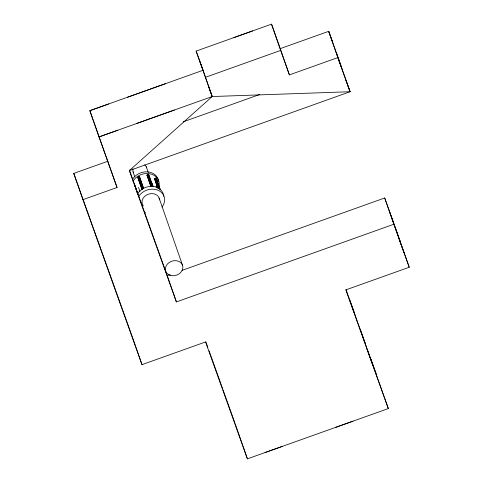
<?xml version="1.0" encoding="UTF-8"?>
<svg xmlns="http://www.w3.org/2000/svg" width="483" height="483" viewBox="0 0 483 483"><rect width="100%" height="100%" fill="white"/><g stroke="black" fill="none" stroke-linecap="round" stroke-linejoin="round"><path stroke-width="0.72" d="M132.861 168.712L133.024 171.779L134.751 176.736M139.315 178.082L139.611 176.893L138.259 176.778L137.957 177.967L141.966 189.463M157.524 187.537L154.572 178.795L155.737 178.04L156.353 178.348L160.356 189.843M156.051 179.537L156.353 178.348M150.865 186.468L147.098 175.643L146.965 175.027L148.13 174.272L148.746 174.574L152.984 186.752M148.444 175.764L148.746 174.574M156.323 187.066L156.19 186.45L157.355 185.689M182.085 270.359L384.71 197.982L393.856 224.245L176.404 301.917L129.329 170.608L212.194 96.54L350.066 91.728L328.712 31.323L280.249 48.632L289.395 74.895L337.858 57.586L328.712 31.323L332.787 42.703M233.832 37.626L252.681 30.888M346.033 289.589L388.326 408.57L247.405 458.85L205.559 341.958L141.996 364.647L82.907 199.666L117.055 187.489L98.991 136.93L212.194 96.54L196.134 51.095L271.531 24.15L280.249 48.632M108.711 103.936L89.844 110.667L98.991 136.93L117.858 130.193M127.578 97.204L165.319 83.734M205.281 77.358L280.671 50.413L271.531 24.15M136.725 123.467L174.466 109.997M183.154 121.849L259.558 94.541M341.934 68.966L337.858 57.586L350.066 91.728L129.329 170.608M176.404 301.917L167.257 275.654L170.101 274.64M384.71 197.982L409.24 267.25L345.792 289.903L388.326 408.57M199.594 60.689L203.053 70.276L89.844 110.667L117.055 187.489M82.907 199.666L73.76 173.403L107.914 161.225M265.022 452.565L282.633 446.28M335.48 427.425L353.091 421.14M154.699 179.416L155.315 179.718M137.957 177.967L138.573 178.269M147.098 175.643L147.707 175.951M144.755 164.781L146.301 166.828L148.275 172.497M133.024 171.779L133.537 172.666M196.134 51.095L203.053 70.276M208.741 86.946L212.194 96.54L203.301 70.983M336.85 54.084L340.926 65.465M345.997 80.347L350.066 91.728M400.093 240.987L389.841 212.315M393.856 224.245L409.24 267.25M349.577 299.478L354.896 314.312M360.209 329.146L365.528 343.981M370.841 358.815L376.16 373.643M367.056 349.233L372.369 364.067M205.824 341.753L207.853 347.416M209.091 350.875L222.542 388.441M223.037 389.835L234.998 423.229M129.402 170.058L167.257 275.654M73.76 173.403L84.259 202.721M84.41 203.144L132.608 337.702M398.982 238.578L404.108 252.917M280.671 50.413L289.395 74.895M156.486 178.964L160.253 189.783M155.737 178.04L159.511 188.865M154.995 178.227L158.533 188.376M154.572 178.795L157.869 188.267M156.619 185.883L157.325 187.911M156.19 186.45L156.661 187.802M159.118 198.036L182.465 265.082M151.982 183.123L153.214 186.667M148.879 175.196L152.882 186.692M235.245 423.929L238.258 432.587M238.505 433.299L247.405 458.85M148.13 174.272L152.374 186.444M147.393 174.46L151.632 186.637M148.885 179.332L150.062 182.713M146.965 175.027L150.968 186.529M139.611 176.893L143.614 188.394M139.738 177.509L143.511 188.334M138.995 176.585L143.234 188.762M138.259 176.778L142.733 189.626M141.634 187.06L142.34 189.088M137.824 177.346L142.068 189.517M138.452 187.368L139.937 191.618M137.824 194.088L134.292 183.945L137.721 194.033M132.855 338.384L141.996 364.647M146.301 166.828L146.518 167.824M138.398 196.919A14.176 11.707 -19.2 0 1 158.128 190.29A14.176 11.707 -19.2 0 1 161.956 207.086M145.661 212.761A14.176 11.707 -19.2 0 1 144.332 212.381M143.36 205.939A8.923 7.372 -19.2 0 1 148.112 194.269A8.923 7.372 -19.2 0 1 159.517 199.92M132.946 181.276A14.176 11.707 -19.2 0 1 150.062 173.82A14.176 11.707 -19.2 0 1 158.907 186.686M132.716 179.018A14.176 11.707 -19.2 0 1 147.726 171.888A14.176 11.707 -19.2 0 1 158.587 181.264M137.426 194.124A14.176 11.707 -19.2 0 1 152.785 186.414A14.176 11.707 -19.2 0 1 163.695 196.406M170.064 275.274A8.923 7.372 -19.2 0 0 182.864 266.972A8.923 7.372 -19.2 0 0 169.388 262.36A8.923 7.372 -19.2 0 0 170.064 275.274"/></g></svg>
